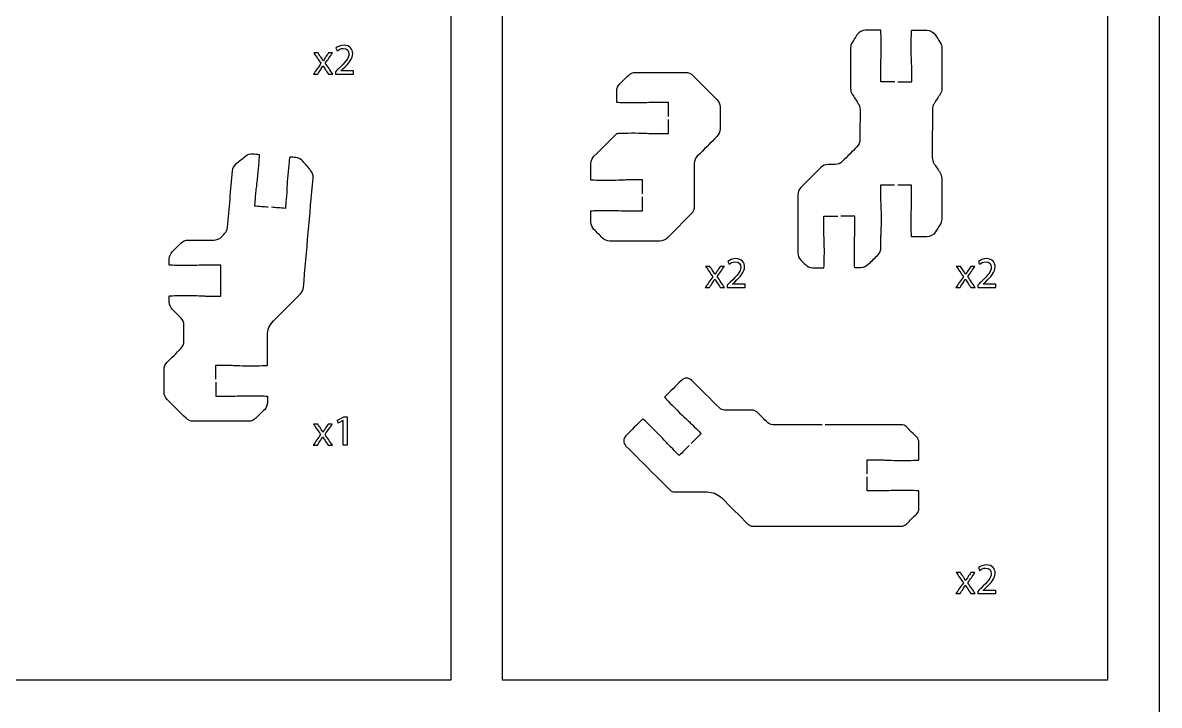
# Model space of a CAD drawing. Extents: x 0 to 430, y 150 to 450.
# Drawn here: x 319.9 to 430, y 338.4 to 404.5 of the extents above; entities that cross this region are included whole.
import ezdxf

# ---------------------------------------------------------------- set-up
doc = ezdxf.new("R2010")
doc.units = 0
doc.header["$MEASUREMENT"] = 0
doc.layers.add('DEFAULT', color=18, linetype='CONTINUOUS')

msp = doc.modelspace()

# ---------------------------------------------------------------- linework, layer by layer
at = {"layer": 'DEFAULT', "color": 116}
for points in [[(430, 150), (0, 150), (0, 450), (430, 450)], [(361.4, 340.79), (180.24, 340.79), (180.24, 445), (361.4, 445)], [(425, 340.79), (366.4, 340.79), (366.4, 445), (425, 445)]]:
    msp.add_lwpolyline(points, close=True, dxfattribs=at)
at = {"layer": 'DEFAULT', "color": 18}
msp.add_lwpolyline([(350.99, 365.94), (350.98, 365.94), (350.5, 365.68), (350.43, 365.96), (351.03, 366.29), (351.35, 366.29), (351.35, 363.54), (350.99, 363.54)], close=True, dxfattribs=at)
at = {"layer": 'DEFAULT', "color": 1}
for points, knots in [([(404.38, 398.74), (403.93, 398.74), (403.48, 398.74), (403.03, 398.74), (403.03, 399.24), (403.03, 399.74), (403.03, 400.24), (403.03, 400.45), (403.08, 401.02), (403.08, 401.99), (403.08, 402.96), (403.05, 403.74), (403.03, 403.74), (402.54, 403.74), (402.05, 403.74), (401.57, 403.74), (401.23, 403.74), (400.92, 403.57), (400.73, 403.29), (400.58, 403.05), (400.42, 402.81), (400.27, 402.57), (400.16, 402.41), (400.11, 402.22), (400.11, 402.03), (400.11, 400.72), (400.11, 399.4), (400.11, 398.09), (400.11, 397.9), (400.16, 397.71), (400.27, 397.55), (400.47, 397.24), (400.67, 396.94), (400.86, 396.63), (400.97, 396.47), (401.03, 396.28), (401.03, 396.09), (401.02, 395.11), (401.02, 394.13), (401.02, 393.15), (401.02, 392.89), (400.92, 392.63), (400.73, 392.45), (400.26, 391.98), (399.79, 391.5), (399.31, 391.03), (399.13, 390.85), (398.87, 390.74), (398.61, 390.74), (398.38, 390.74), (398.16, 390.74), (397.94, 390.74), (397.67, 390.74), (397.42, 390.63), (397.23, 390.45), (396.59, 389.8), (395.94, 389.16), (395.3, 388.51), (395.11, 388.33), (395, 388.07), (395, 387.81), (395, 385.93), (395, 384.05), (395, 382.17), (395, 381.91), (395.11, 381.65), (395.3, 381.47), (395.44, 381.32), (395.58, 381.18), (395.73, 381.04), (395.91, 380.85), (396.17, 380.74), (396.43, 380.74), (396.8, 380.74), (397.16, 380.74), (397.52, 380.74), (397.55, 380.74), (397.57, 381.53), (397.57, 382.49), (397.57, 383.46), (397.52, 384.03), (397.52, 384.24), (397.52, 384.74), (397.52, 385.24), (397.52, 385.74), (397.97, 385.74), (398.42, 385.74), (398.87, 385.74)], [0, 0, 0, 0, 3.83, 3.83, 3.83, 8.08, 8.08, 8.08, 9.08, 9.08, 9.08, 10.08, 10.08, 10.08, 14.21, 14.21, 14.21, 15.21, 15.21, 15.21, 17.612166, 17.612166, 17.612166, 18.612166, 18.612166, 18.612166, 29.772166, 29.772166, 29.772166, 30.772166, 30.772166, 30.772166, 33.867711, 33.867711, 33.867711, 34.867711, 34.867711, 34.867711, 43.177717, 43.177717, 43.177717, 44.177717, 44.177717, 44.177717, 49.848713, 49.848713, 49.848713, 50.848713, 50.848713, 50.848713, 52.758713, 52.758713, 52.758713, 53.758713, 53.758713, 53.758713, 61.508604, 61.508604, 61.508604, 62.508604, 62.508604, 62.508604, 78.488604, 78.488604, 78.488604, 79.488604, 79.488604, 79.488604, 81.213944, 81.213944, 81.213944, 82.213944, 82.213944, 82.213944, 85.303944, 85.303944, 85.303944, 86.303944, 86.303944, 86.303944, 87.303944, 87.303944, 87.303944, 91.553944, 91.553944, 91.553944, 95.383944, 95.383944, 95.383944, 95.383944]), ([(404.68, 398.74), (405.13, 398.74), (405.58, 398.74), (406.03, 398.74), (406.03, 399.24), (406.03, 399.74), (406.03, 400.24), (406.03, 400.45), (405.98, 401.02), (405.98, 401.99), (405.98, 402.96), (406, 403.74), (406.03, 403.74), (406.51, 403.74), (407, 403.74), (407.49, 403.74), (407.82, 403.74), (408.14, 403.57), (408.32, 403.28), (408.48, 403.05), (408.63, 402.81), (408.78, 402.57), (408.89, 402.41), (408.94, 402.22), (408.94, 402.03), (408.94, 400.72), (408.94, 399.4), (408.94, 398.09), (408.94, 397.9), (408.89, 397.71), (408.78, 397.55), (408.58, 397.24), (408.39, 396.94), (408.19, 396.63), (408.08, 396.47), (408.03, 396.28), (408.03, 396.09), (408.03, 394.52), (408.02, 392.96), (408.02, 391.4), (408.02, 391.2), (408.08, 391.02), (408.18, 390.85), (408.38, 390.54), (408.58, 390.24), (408.78, 389.93), (408.88, 389.77), (408.94, 389.58), (408.94, 389.39), (408.94, 388.08), (408.94, 386.76), (408.94, 385.45), (408.94, 385.26), (408.88, 385.07), (408.78, 384.91), (408.62, 384.67), (408.47, 384.43), (408.32, 384.2), (408.13, 383.91), (407.82, 383.74), (407.48, 383.74), (406.99, 383.74), (406.51, 383.74), (406.02, 383.74), (405.99, 383.74), (405.98, 384.52), (405.98, 385.49), (405.98, 386.46), (406.02, 387.03), (406.02, 387.24), (406.02, 387.74), (406.02, 388.24), (406.02, 388.74), (405.57, 388.74), (405.12, 388.74), (404.67, 388.74)], [0, 0, 0, 0, 3.83, 3.83, 3.83, 8.08, 8.08, 8.08, 9.08, 9.08, 9.08, 10.08, 10.08, 10.08, 14.21, 14.21, 14.21, 15.21, 15.21, 15.21, 17.603763, 17.603763, 17.603763, 18.603763, 18.603763, 18.603763, 29.763763, 29.763763, 29.763763, 30.763763, 30.763763, 30.763763, 33.873136, 33.873136, 33.873136, 34.873136, 34.873136, 34.873136, 48.173151, 48.173151, 48.173151, 49.173151, 49.173151, 49.173151, 52.268696, 52.268696, 52.268696, 53.268696, 53.268696, 53.268696, 64.428696, 64.428696, 64.428696, 65.428696, 65.428696, 65.428696, 67.830862, 67.830862, 67.830862, 68.830862, 68.830862, 68.830862, 72.950862, 72.950862, 72.950862, 73.950862, 73.950862, 73.950862, 74.950862, 74.950862, 74.950862, 79.200862, 79.200862, 79.200862, 83.030862, 83.030862, 83.030862, 83.030862]), ([(382.47, 395.39), (382.47, 395.84), (382.47, 396.29), (382.47, 396.75), (381.97, 396.75), (381.47, 396.75), (380.97, 396.75), (380.76, 396.75), (380.19, 396.7), (379.22, 396.7), (378.25, 396.7), (377.47, 396.72), (377.47, 396.75), (377.47, 397.11), (377.47, 397.47), (377.47, 397.83), (377.47, 398.1), (377.57, 398.35), (377.76, 398.54), (378.04, 398.82), (378.31, 399.09), (378.59, 399.37), (378.78, 399.56), (379.04, 399.66), (379.3, 399.66), (380.91, 399.66), (382.52, 399.66), (384.14, 399.66), (384.4, 399.66), (384.66, 399.56), (384.84, 399.37), (385.62, 398.59), (386.4, 397.82), (387.17, 397.04), (387.36, 396.85), (387.47, 396.59), (387.47, 396.33), (387.47, 395.6), (387.47, 394.88), (387.47, 394.16), (387.47, 393.89), (387.36, 393.64), (387.17, 393.45), (386.54, 392.81), (385.9, 392.17), (385.26, 391.53), (385.08, 391.34), (384.97, 391.09), (384.97, 390.83), (384.97, 389.44), (384.97, 388.05), (384.97, 386.66), (384.97, 386.39), (384.86, 386.14), (384.68, 385.95), (383.9, 385.17), (383.12, 384.39), (382.34, 383.61), (382.16, 383.43), (381.9, 383.32), (381.64, 383.32), (380.03, 383.32), (378.41, 383.32), (376.8, 383.32), (376.54, 383.32), (376.28, 383.43), (376.09, 383.61), (375.82, 383.89), (375.54, 384.17), (375.26, 384.44), (375.08, 384.63), (374.97, 384.88), (374.97, 385.15), (374.97, 385.51), (374.97, 385.88), (374.97, 386.24), (374.97, 386.27), (375.75, 386.29), (376.72, 386.29), (377.69, 386.29), (378.26, 386.24), (378.47, 386.24), (378.97, 386.24), (379.47, 386.24), (379.97, 386.24), (379.97, 386.69), (379.97, 387.14), (379.97, 387.59)], [0, 0, 0, 0, 3.84, 3.84, 3.84, 8.09, 8.09, 8.09, 9.09, 9.09, 9.09, 10.09, 10.09, 10.09, 13.17, 13.17, 13.17, 14.17, 14.17, 14.17, 17.493402, 17.493402, 17.493402, 18.493402, 18.493402, 18.493402, 32.203402, 32.203402, 32.203402, 33.203402, 33.203402, 33.203402, 42.551354, 42.551354, 42.551354, 43.551354, 43.551354, 43.551354, 49.711354, 49.711354, 49.711354, 50.711354, 50.711354, 50.711354, 58.383465, 58.383465, 58.383465, 59.383465, 59.383465, 59.383465, 71.203465, 71.203465, 71.203465, 72.203465, 72.203465, 72.203465, 81.558491, 81.558491, 81.558491, 82.558491, 82.558491, 82.558491, 96.268491, 96.268491, 96.268491, 97.268491, 97.268491, 97.268491, 100.591893, 100.591893, 100.591893, 101.591893, 101.591893, 101.591893, 104.681893, 104.681893, 104.681893, 105.681893, 105.681893, 105.681893, 106.681893, 106.681893, 106.681893, 110.931893, 110.931893, 110.931893, 114.751893, 114.751893, 114.751893, 114.751893]), ([(379.97, 387.89), (379.97, 388.34), (379.97, 388.79), (379.97, 389.24), (379.47, 389.24), (378.97, 389.24), (378.47, 389.24), (378.26, 389.24), (377.69, 389.19), (376.72, 389.19), (375.75, 389.19), (374.97, 389.21), (374.97, 389.24), (374.97, 389.77), (374.97, 390.3), (374.97, 390.83), (374.97, 391.09), (375.08, 391.35), (375.26, 391.53), (376, 392.27), (376.74, 393.01), (377.47, 393.74), (377.54, 393.77), (378.3, 393.79), (379.22, 393.79), (380.19, 393.79), (380.76, 393.74), (380.97, 393.74), (381.47, 393.74), (381.97, 393.74), (382.47, 393.74), (382.47, 394.19), (382.47, 394.64), (382.47, 395.09)], [0, 0, 0, 0, 3.84, 3.84, 3.84, 8.09, 8.09, 8.09, 9.09, 9.09, 9.09, 10.09, 10.09, 10.09, 14.58, 14.58, 14.58, 15.58, 15.58, 15.58, 24.432977, 24.432977, 24.432977, 25.432977, 25.432977, 25.432977, 26.432977, 26.432977, 26.432977, 30.682977, 30.682977, 30.682977, 34.502977, 34.502977, 34.502977, 34.502977]), ([(338.64, 369.64), (338.64, 369.19), (338.64, 368.74), (338.64, 368.29), (339.14, 368.29), (339.64, 368.29), (340.14, 368.29), (340.35, 368.29), (340.93, 368.34), (341.89, 368.34), (342.86, 368.34), (343.64, 368.31), (343.64, 368.29), (343.64, 368.09), (343.64, 367.9), (343.64, 367.7), (343.64, 367.44), (343.54, 367.19), (343.35, 366.99), (343.07, 366.72), (342.8, 366.44), (342.52, 366.17), (342.33, 365.98), (342.08, 365.87), (341.81, 365.87), (340.03, 365.87), (338.25, 365.87), (336.47, 365.87), (336.2, 365.87), (335.95, 365.98), (335.76, 366.17), (335.15, 366.78), (334.54, 367.39), (333.94, 367.99), (333.75, 368.18), (333.64, 368.44), (333.64, 368.7), (333.64, 369.43), (333.64, 370.15), (333.64, 370.88), (333.64, 371.14), (333.75, 371.39), (333.94, 371.58), (334.38, 372.02), (334.82, 372.47), (335.26, 372.91), (335.45, 373.1), (335.56, 373.35), (335.56, 373.62), (335.56, 374.14), (335.56, 374.66), (335.56, 375.18), (335.56, 375.44), (335.45, 375.69), (335.26, 375.88), (334.99, 376.16), (334.71, 376.43), (334.43, 376.71), (334.25, 376.9), (334.14, 377.15), (334.14, 377.42), (334.14, 377.61), (334.14, 377.81), (334.14, 378), (334.14, 378.03), (334.92, 378.05), (335.89, 378.05), (336.86, 378.05), (337.43, 378), (337.64, 378), (338.14, 378), (338.64, 378), (339.14, 378), (339.14, 379), (339.14, 380), (339.14, 381), (338.64, 381), (338.14, 381), (337.64, 381), (337.43, 381), (336.86, 380.95), (335.89, 380.95), (334.92, 380.95), (334.14, 380.98), (334.14, 381), (334.14, 381.2), (334.14, 381.39), (334.14, 381.59), (334.14, 381.85), (334.25, 382.11), (334.43, 382.29), (334.71, 382.57), (334.99, 382.85), (335.26, 383.12), (335.45, 383.31), (335.7, 383.42), (335.97, 383.42), (336.8, 383.42), (337.63, 383.42), (338.46, 383.42), (338.73, 383.42), (338.99, 383.52), (339.17, 383.71), (339.28, 383.82), (339.39, 383.93), (339.5, 384.04), (339.66, 384.2), (339.76, 384.42), (339.78, 384.66), (339.94, 386.47), (340.1, 388.29), (340.26, 390.11), (340.28, 390.38), (340.41, 390.62), (340.61, 390.79), (340.91, 391.05), (341.21, 391.3), (341.51, 391.55), (341.72, 391.72), (341.98, 391.8), (342.24, 391.78), (342.44, 391.76), (342.63, 391.74), (342.83, 391.72), (342.86, 391.72), (342.81, 390.94), (342.72, 389.98), (342.64, 389.02), (342.54, 388.45), (342.52, 388.24), (342.45, 387.37), (342.39, 386.74), (342.39, 386.74), (342.84, 386.7), (343.29, 386.67), (343.73, 386.63)], [0, 0, 0, 0, 3.84, 3.84, 3.84, 8.09, 8.09, 8.09, 9.09, 9.09, 9.09, 10.09, 10.09, 10.09, 11.74, 11.74, 11.74, 12.74, 12.74, 12.74, 16.063402, 16.063402, 16.063402, 17.063402, 17.063402, 17.063402, 32.213402, 32.213402, 32.213402, 33.213402, 33.213402, 33.213402, 40.524886, 40.524886, 40.524886, 41.524886, 41.524886, 41.524886, 47.684886, 47.684886, 47.684886, 48.684886, 48.684886, 48.684886, 54.002329, 54.002329, 54.002329, 55.002329, 55.002329, 55.002329, 59.422329, 59.422329, 59.422329, 60.422329, 60.422329, 60.422329, 63.745731, 63.745731, 63.745731, 64.745731, 64.745731, 64.745731, 66.395731, 66.395731, 66.395731, 67.395731, 67.395731, 67.395731, 68.395731, 68.395731, 68.395731, 72.645731, 72.645731, 72.645731, 81.155731, 81.155731, 81.155731, 85.405731, 85.405731, 85.405731, 86.405731, 86.405731, 86.405731, 87.405731, 87.405731, 87.405731, 89.065731, 89.065731, 89.065731, 90.065731, 90.065731, 90.065731, 93.389133, 93.389133, 93.389133, 94.389133, 94.389133, 94.389133, 101.449133, 101.449133, 101.449133, 102.449133, 102.449133, 102.449133, 103.750209, 103.750209, 103.750209, 104.750209, 104.750209, 104.750209, 120.279874, 120.279874, 120.279874, 121.279874, 121.279874, 121.279874, 124.608853, 124.608853, 124.608853, 125.608853, 125.608853, 125.608853, 127.265657, 127.265657, 127.265657, 128.265657, 128.265657, 128.265657, 129.265657, 129.265657, 129.265657, 130.265657, 130.265657, 130.265657, 134.089922, 134.089922, 134.089922, 134.089922]), ([(338.64, 369.94), (338.64, 370.39), (338.64, 370.84), (338.64, 371.29), (339.14, 371.29), (339.64, 371.29), (340.14, 371.29), (340.35, 371.29), (340.93, 371.24), (341.89, 371.24), (342.86, 371.24), (343.64, 371.26), (343.64, 371.29), (343.64, 372.25), (343.64, 373.21), (343.64, 374.18), (343.64, 374.71), (343.85, 375.21), (344.23, 375.59), (345.1, 376.46), (345.97, 377.33), (346.84, 378.21), (347.01, 378.38), (347.11, 378.59), (347.13, 378.83), (347.44, 382.36), (347.75, 385.9), (348.06, 389.43), (348.08, 389.7), (348, 389.96), (347.83, 390.16), (347.58, 390.46), (347.33, 390.76), (347.07, 391.06), (346.9, 391.26), (346.66, 391.39), (346.4, 391.41), (346.21, 391.43), (346.01, 391.45), (345.81, 391.46), (345.79, 391.46), (345.7, 390.68), (345.61, 389.72), (345.53, 388.76), (345.53, 388.19), (345.51, 387.98), (345.43, 387.11), (345.38, 386.48), (345.38, 386.48), (344.93, 386.52), (344.48, 386.56), (344.03, 386.6)], [0, 0, 0, 0, 3.82, 3.82, 3.82, 8.07, 8.07, 8.07, 9.07, 9.07, 9.07, 10.07, 10.07, 10.07, 18.26, 18.26, 18.26, 19.26, 19.26, 19.26, 29.753465, 29.753465, 29.753465, 30.753465, 30.753465, 30.753465, 60.928297, 60.928297, 60.928297, 61.928297, 61.928297, 61.928297, 65.257276, 65.257276, 65.257276, 66.257276, 66.257276, 66.257276, 67.923169, 67.923169, 67.923169, 68.923169, 68.923169, 68.923169, 69.923169, 69.923169, 69.923169, 70.923169, 70.923169, 70.923169, 74.757396, 74.757396, 74.757396, 74.757396]), ([(404.37, 388.74), (403.92, 388.74), (403.47, 388.74), (403.02, 388.74), (403.02, 388.24), (403.02, 387.74), (403.02, 387.24), (403.02, 387.03), (403.07, 386.46), (403.07, 385.49), (403.07, 384.52), (403.02, 383.89), (403.02, 383.74), (403.02, 383.38), (403.02, 383.02), (403.02, 382.65), (403.02, 382.39), (402.92, 382.14), (402.73, 381.95), (402.43, 381.64), (402.12, 381.34), (401.82, 381.04), (401.63, 380.85), (401.37, 380.74), (401.11, 380.74), (400.92, 380.74), (400.72, 380.74), (400.52, 380.74), (400.5, 380.74), (400.48, 381.53), (400.48, 382.49), (400.48, 383.46), (400.52, 384.03), (400.52, 384.24), (400.52, 384.74), (400.52, 385.24), (400.52, 385.74), (400.07, 385.74), (399.62, 385.74), (399.17, 385.74)], [0, 0, 0, 0, 3.83, 3.83, 3.83, 8.08, 8.08, 8.08, 9.08, 9.08, 9.08, 10.08, 10.08, 10.08, 13.16, 13.16, 13.16, 14.16, 14.16, 14.16, 17.822813, 17.822813, 17.822813, 18.822813, 18.822813, 18.822813, 20.482813, 20.482813, 20.482813, 21.482813, 21.482813, 21.482813, 22.482813, 22.482813, 22.482813, 26.732813, 26.732813, 26.732813, 30.562813, 30.562813, 30.562813, 30.562813]), ([(397.35, 365.53), (395.76, 365.53), (394.17, 365.53), (392.57, 365.53), (392.39, 365.53), (392.21, 365.61), (392.07, 365.74), (391.74, 366.07), (391.41, 366.41), (391.08, 366.74), (390.94, 366.87), (390.76, 366.95), (390.57, 366.95), (389.68, 366.95), (388.8, 366.95), (387.91, 366.95), (387.72, 366.95), (387.54, 367.02), (387.41, 367.16), (386.51, 368.05), (385.62, 368.94), (384.73, 369.83), (384.45, 370.11), (384, 370.11), (383.73, 369.83), (383.19, 369.29), (382.65, 368.75), (382.1, 368.21), (382.08, 368.19), (382.62, 367.62), (383.31, 366.94), (383.99, 366.26), (384.43, 365.89), (384.58, 365.73), (385.2, 365.12), (385.64, 364.68), (385.64, 364.68), (385.32, 364.36), (385, 364.04), (384.68, 363.72)], [0, 0, 0, 0, 13.54, 13.54, 13.54, 14.54, 14.54, 14.54, 18.542224, 18.542224, 18.542224, 19.542224, 19.542224, 19.542224, 27.092224, 27.092224, 27.092224, 28.092224, 28.092224, 28.092224, 38.826105, 38.826105, 38.826105, 39.826105, 39.826105, 39.826105, 46.331488, 46.331488, 46.331488, 47.331488, 47.331488, 47.331488, 48.331488, 48.331488, 48.331488, 49.331488, 49.331488, 49.331488, 53.164006, 53.164006, 53.164006, 53.164006]), ([(384.47, 363.51), (384.15, 363.19), (383.83, 362.87), (383.52, 362.55), (383.52, 362.55), (383.07, 362.99), (382.46, 363.61), (382.31, 363.76), (381.93, 364.2), (381.25, 364.88), (380.57, 365.57), (380, 366.11), (379.98, 366.09), (379.44, 365.55), (378.9, 365.01), (378.36, 364.47), (378.08, 364.19), (378.08, 363.74), (378.36, 363.47), (379.77, 362.05), (381.19, 360.64), (382.6, 359.23), (382.73, 359.1), (382.91, 359.02), (383.1, 359.02), (384.14, 359.02), (385.18, 359.02), (386.22, 359.02), (386.75, 359.02), (387.26, 358.81), (387.64, 358.44), (388.48, 357.59), (389.32, 356.75), (390.17, 355.91), (390.3, 355.78), (390.48, 355.7), (390.67, 355.7), (395.45, 355.7), (400.23, 355.7), (405.02, 355.7), (405.21, 355.7), (405.39, 355.78), (405.52, 355.91), (405.85, 356.24), (406.18, 356.58), (406.52, 356.91), (406.65, 357.04), (406.72, 357.22), (406.72, 357.41), (406.72, 357.98), (406.72, 358.55), (406.72, 359.12), (406.72, 359.14), (405.94, 359.17), (404.97, 359.17), (404.01, 359.17), (403.44, 359.12), (403.22, 359.12), (402.73, 359.12), (402.23, 359.12), (401.73, 359.12), (401.73, 359.57), (401.73, 360.02), (401.73, 360.47)], [0, 0, 0, 0, 3.818377, 3.818377, 3.818377, 4.818377, 4.818377, 4.818377, 5.818377, 5.818377, 5.818377, 6.818377, 6.818377, 6.818377, 13.309617, 13.309617, 13.309617, 14.309617, 14.309617, 14.309617, 31.294322, 31.294322, 31.294322, 32.294322, 32.294322, 32.294322, 41.154322, 41.154322, 41.154322, 42.154322, 42.154322, 42.154322, 52.280091, 52.280091, 52.280091, 53.280091, 53.280091, 53.280091, 93.960091, 93.960091, 93.960091, 94.960091, 94.960091, 94.960091, 98.95525, 98.95525, 98.95525, 99.95525, 99.95525, 99.95525, 104.79525, 104.79525, 104.79525, 105.79525, 105.79525, 105.79525, 106.79525, 106.79525, 106.79525, 111.04525, 111.04525, 111.04525, 114.87525, 114.87525, 114.87525, 114.87525]), ([(401.73, 360.77), (401.73, 361.22), (401.73, 361.67), (401.73, 362.12), (402.23, 362.12), (402.73, 362.12), (403.22, 362.12), (403.44, 362.12), (404.01, 362.07), (404.97, 362.07), (405.94, 362.07), (406.72, 362.09), (406.72, 362.12), (406.72, 362.69), (406.72, 363.26), (406.72, 363.83), (406.72, 364.01), (406.65, 364.19), (406.52, 364.33), (406.18, 364.66), (405.85, 364.99), (405.52, 365.33), (405.38, 365.46), (405.2, 365.53), (405.01, 365.53), (402.56, 365.53), (400.11, 365.53), (397.65, 365.53)], [0, 0, 0, 0, 3.83, 3.83, 3.83, 8.08, 8.08, 8.08, 9.08, 9.08, 9.08, 10.08, 10.08, 10.08, 14.92, 14.92, 14.92, 15.92, 15.92, 15.92, 19.922224, 19.922224, 19.922224, 20.922224, 20.922224, 20.922224, 41.792224, 41.792224, 41.792224, 41.792224])]:
    msp.add_open_spline(points, degree=3, knots=knots, dxfattribs=at)
at = {"layer": 'DEFAULT', "color": 18}
for points, knots in [([(350.22, 399.49), (350.22, 399.57), (350.22, 399.65), (350.22, 399.72), (350.31, 399.82), (350.41, 399.91), (350.51, 400), (351.21, 400.67), (351.53, 401.03), (351.53, 401.44), (351.53, 401.72), (351.4, 401.98), (350.99, 401.98), (350.74, 401.98), (350.53, 401.85), (350.4, 401.75), (350.36, 401.84), (350.32, 401.92), (350.28, 402.01), (350.47, 402.17), (350.74, 402.29), (351.06, 402.29), (351.65, 402.29), (351.9, 401.88), (351.9, 401.49), (351.9, 400.98), (351.54, 400.57), (350.96, 400.01), (350.88, 399.95), (350.81, 399.88), (350.74, 399.8), (351.15, 399.8), (351.56, 399.8), (351.97, 399.8), (351.97, 399.7), (351.97, 399.6), (351.97, 399.49), (351.39, 399.49), (350.8, 399.49), (350.22, 399.49)], [4.977, 4.977, 4.977, 4.977, 5.624, 5.624, 5.624, 6.777406, 6.777406, 6.777406, 7.777406, 7.777406, 7.777406, 8.777406, 8.777406, 8.777406, 9.777406, 9.777406, 9.777406, 10.592847, 10.592847, 10.592847, 11.592847, 11.592847, 11.592847, 12.592847, 12.592847, 12.592847, 13.592847, 13.592847, 13.592847, 14.465054, 14.465054, 14.465054, 17.967054, 17.967054, 17.967054, 18.843054, 18.843054, 18.843054, 23.820054, 23.820054, 23.820054, 23.820054]), ([(348.55, 401.54), (348.64, 401.39), (348.74, 401.25), (348.84, 401.1), (348.92, 400.99), (348.98, 400.88), (349.05, 400.77), (349.05, 400.77), (349.05, 400.77), (349.06, 400.77), (349.13, 400.89), (349.19, 401), (349.26, 401.11), (349.36, 401.25), (349.45, 401.4), (349.55, 401.54), (349.68, 401.54), (349.82, 401.54), (349.95, 401.54), (349.72, 401.21), (349.49, 400.88), (349.25, 400.55), (349.49, 400.2), (349.73, 399.85), (349.97, 399.49), (349.83, 399.49), (349.69, 399.49), (349.55, 399.49), (349.45, 399.65), (349.35, 399.8), (349.25, 399.95), (349.17, 400.07), (349.1, 400.19), (349.02, 400.31), (348.95, 400.19), (348.88, 400.08), (348.81, 399.95), (348.71, 399.8), (348.61, 399.65), (348.51, 399.49), (348.37, 399.49), (348.24, 399.49), (348.1, 399.49), (348.34, 399.84), (348.58, 400.19), (348.83, 400.54), (348.6, 400.87), (348.36, 401.21), (348.13, 401.54), (348.27, 401.54), (348.41, 401.54), (348.55, 401.54)], [0, 0, 0, 0, 1.496308, 1.496308, 1.496308, 2.496308, 2.496308, 2.496308, 2.532308, 2.532308, 2.532308, 3.532308, 3.532308, 3.532308, 5.012538, 5.012538, 5.012538, 6.151538, 6.151538, 6.151538, 9.585206, 9.585206, 9.585206, 13.211709, 13.211709, 13.211709, 14.410709, 14.410709, 14.410709, 15.970886, 15.970886, 15.970886, 16.993886, 16.993886, 16.993886, 17.993886, 17.993886, 17.993886, 19.547003, 19.547003, 19.547003, 20.711003, 20.711003, 20.711003, 24.321451, 24.321451, 24.321451, 27.777757, 27.777757, 27.777757, 28.952757, 28.952757, 28.952757, 28.952757]), ([(386.49, 380.87), (386.58, 380.73), (386.68, 380.58), (386.78, 380.43), (386.85, 380.32), (386.92, 380.21), (386.98, 380.1), (386.99, 380.1), (386.99, 380.1), (387, 380.1), (387.07, 380.22), (387.13, 380.33), (387.2, 380.44), (387.3, 380.58), (387.39, 380.73), (387.49, 380.87), (387.62, 380.87), (387.76, 380.87), (387.89, 380.87), (387.66, 380.54), (387.42, 380.21), (387.19, 379.88), (387.43, 379.53), (387.67, 379.18), (387.91, 378.83), (387.77, 378.83), (387.63, 378.83), (387.49, 378.83), (387.39, 378.98), (387.29, 379.13), (387.19, 379.29), (387.11, 379.41), (387.04, 379.52), (386.96, 379.64), (386.89, 379.52), (386.82, 379.41), (386.74, 379.29), (386.64, 379.13), (386.55, 378.98), (386.45, 378.83), (386.31, 378.83), (386.17, 378.83), (386.04, 378.83), (386.28, 379.17), (386.52, 379.52), (386.76, 379.87), (386.53, 380.21), (386.3, 380.54), (386.07, 380.87), (386.21, 380.87), (386.35, 380.87), (386.49, 380.87)], [0, 0, 0, 0, 1.496308, 1.496308, 1.496308, 2.496308, 2.496308, 2.496308, 2.532308, 2.532308, 2.532308, 3.532308, 3.532308, 3.532308, 5.012538, 5.012538, 5.012538, 6.150538, 6.150538, 6.150538, 9.58363, 9.58363, 9.58363, 13.210133, 13.210133, 13.210133, 14.409133, 14.409133, 14.409133, 15.96931, 15.96931, 15.96931, 16.99231, 16.99231, 16.99231, 17.99231, 17.99231, 17.99231, 19.544886, 19.544886, 19.544886, 20.708886, 20.708886, 20.708886, 24.319335, 24.319335, 24.319335, 27.775641, 27.775641, 27.775641, 28.950641, 28.950641, 28.950641, 28.950641]), ([(388.15, 378.83), (388.15, 378.9), (388.15, 378.98), (388.15, 379.05), (388.25, 379.15), (388.35, 379.24), (388.45, 379.34), (389.15, 380.01), (389.47, 380.36), (389.47, 380.78), (389.47, 381.06), (389.33, 381.31), (388.92, 381.31), (388.67, 381.31), (388.47, 381.19), (388.34, 381.08), (388.3, 381.17), (388.26, 381.26), (388.22, 381.34), (388.41, 381.5), (388.68, 381.62), (389, 381.62), (389.59, 381.62), (389.84, 381.22), (389.84, 380.82), (389.84, 380.32), (389.47, 379.91), (388.89, 379.35), (388.82, 379.28), (388.75, 379.21), (388.67, 379.14), (389.09, 379.14), (389.5, 379.14), (389.91, 379.14), (389.91, 379.03), (389.91, 378.93), (389.91, 378.83), (389.32, 378.83), (388.74, 378.83), (388.15, 378.83)], [4.977, 4.977, 4.977, 4.977, 5.624, 5.624, 5.624, 6.777406, 6.777406, 6.777406, 7.777406, 7.777406, 7.777406, 8.777406, 8.777406, 8.777406, 9.777406, 9.777406, 9.777406, 10.592847, 10.592847, 10.592847, 11.592847, 11.592847, 11.592847, 12.592847, 12.592847, 12.592847, 13.592847, 13.592847, 13.592847, 14.466054, 14.466054, 14.466054, 17.968054, 17.968054, 17.968054, 18.843054, 18.843054, 18.843054, 23.820054, 23.820054, 23.820054, 23.820054]), ([(410.75, 380.87), (410.85, 380.73), (410.94, 380.58), (411.04, 380.43), (411.12, 380.32), (411.18, 380.21), (411.25, 380.1), (411.25, 380.1), (411.26, 380.1), (411.26, 380.1), (411.33, 380.22), (411.4, 380.33), (411.46, 380.44), (411.56, 380.58), (411.66, 380.73), (411.75, 380.87), (411.89, 380.87), (412.02, 380.87), (412.15, 380.87), (411.92, 380.54), (411.69, 380.21), (411.46, 379.88), (411.7, 379.53), (411.94, 379.18), (412.18, 378.83), (412.03, 378.83), (411.89, 378.83), (411.75, 378.83), (411.65, 378.98), (411.55, 379.13), (411.45, 379.29), (411.37, 379.41), (411.3, 379.52), (411.22, 379.64), (411.16, 379.52), (411.08, 379.41), (411.01, 379.29), (410.91, 379.13), (410.81, 378.98), (410.71, 378.83), (410.58, 378.83), (410.44, 378.83), (410.3, 378.83), (410.54, 379.17), (410.79, 379.52), (411.03, 379.87), (410.8, 380.21), (410.57, 380.54), (410.34, 380.87), (410.47, 380.87), (410.61, 380.87), (410.75, 380.87)], [1.175, 1.175, 1.175, 1.175, 2.671308, 2.671308, 2.671308, 3.671308, 3.671308, 3.671308, 3.707308, 3.707308, 3.707308, 4.707308, 4.707308, 4.707308, 6.187538, 6.187538, 6.187538, 7.325538, 7.325538, 7.325538, 10.75863, 10.75863, 10.75863, 14.385133, 14.385133, 14.385133, 15.584133, 15.584133, 15.584133, 17.14431, 17.14431, 17.14431, 18.16731, 18.16731, 18.16731, 19.16731, 19.16731, 19.16731, 20.719886, 20.719886, 20.719886, 21.883886, 21.883886, 21.883886, 25.494335, 25.494335, 25.494335, 28.950641, 28.950641, 28.950641, 30.125641, 30.125641, 30.125641, 30.125641]), ([(412.42, 378.83), (412.42, 378.9), (412.42, 378.98), (412.42, 379.05), (412.52, 379.15), (412.61, 379.24), (412.71, 379.34), (413.41, 380.01), (413.73, 380.36), (413.73, 380.78), (413.73, 381.06), (413.6, 381.31), (413.19, 381.31), (412.94, 381.31), (412.73, 381.19), (412.6, 381.08), (412.56, 381.17), (412.52, 381.26), (412.49, 381.34), (412.68, 381.5), (412.95, 381.62), (413.26, 381.62), (413.86, 381.62), (414.11, 381.22), (414.11, 380.82), (414.11, 380.32), (413.74, 379.91), (413.16, 379.35), (413.08, 379.28), (413.01, 379.21), (412.94, 379.14), (413.35, 379.14), (413.76, 379.14), (414.17, 379.14), (414.17, 379.03), (414.17, 378.93), (414.17, 378.83), (413.59, 378.83), (413, 378.83), (412.42, 378.83)], [4.977, 4.977, 4.977, 4.977, 5.624, 5.624, 5.624, 6.777406, 6.777406, 6.777406, 7.777406, 7.777406, 7.777406, 8.777406, 8.777406, 8.777406, 9.777406, 9.777406, 9.777406, 10.592847, 10.592847, 10.592847, 11.592847, 11.592847, 11.592847, 12.592847, 12.592847, 12.592847, 13.592847, 13.592847, 13.592847, 14.466054, 14.466054, 14.466054, 17.968054, 17.968054, 17.968054, 18.843054, 18.843054, 18.843054, 23.820054, 23.820054, 23.820054, 23.820054]), ([(348.51, 365.58), (348.61, 365.44), (348.71, 365.29), (348.81, 365.14), (348.88, 365.03), (348.95, 364.92), (349.01, 364.81), (349.02, 364.81), (349.02, 364.81), (349.03, 364.81), (349.09, 364.93), (349.16, 365.04), (349.23, 365.15), (349.32, 365.29), (349.42, 365.44), (349.52, 365.58), (349.65, 365.58), (349.78, 365.58), (349.92, 365.58), (349.69, 365.25), (349.45, 364.92), (349.22, 364.59), (349.46, 364.24), (349.7, 363.89), (349.94, 363.54), (349.8, 363.54), (349.66, 363.54), (349.52, 363.54), (349.42, 363.69), (349.32, 363.84), (349.22, 364), (349.14, 364.12), (349.07, 364.23), (348.99, 364.35), (348.92, 364.23), (348.85, 364.12), (348.77, 364), (348.67, 363.84), (348.57, 363.69), (348.48, 363.54), (348.34, 363.54), (348.2, 363.54), (348.07, 363.54), (348.31, 363.88), (348.55, 364.23), (348.79, 364.58), (348.56, 364.92), (348.33, 365.25), (348.1, 365.58), (348.24, 365.58), (348.38, 365.58), (348.51, 365.58)], [1.175, 1.175, 1.175, 1.175, 2.671308, 2.671308, 2.671308, 3.671308, 3.671308, 3.671308, 3.707308, 3.707308, 3.707308, 4.707308, 4.707308, 4.707308, 6.187538, 6.187538, 6.187538, 7.325538, 7.325538, 7.325538, 10.75863, 10.75863, 10.75863, 14.385133, 14.385133, 14.385133, 15.584133, 15.584133, 15.584133, 17.14431, 17.14431, 17.14431, 18.16731, 18.16731, 18.16731, 19.16731, 19.16731, 19.16731, 20.719886, 20.719886, 20.719886, 21.883886, 21.883886, 21.883886, 25.494335, 25.494335, 25.494335, 28.950641, 28.950641, 28.950641, 30.125641, 30.125641, 30.125641, 30.125641]), ([(410.75, 351.21), (410.85, 351.07), (410.94, 350.92), (411.04, 350.77), (411.12, 350.66), (411.18, 350.55), (411.25, 350.44), (411.25, 350.44), (411.26, 350.44), (411.26, 350.44), (411.33, 350.56), (411.4, 350.67), (411.47, 350.78), (411.56, 350.92), (411.66, 351.07), (411.75, 351.21), (411.89, 351.21), (412.02, 351.21), (412.15, 351.21), (411.92, 350.88), (411.69, 350.55), (411.46, 350.22), (411.7, 349.87), (411.94, 349.52), (412.18, 349.17), (412.04, 349.17), (411.89, 349.17), (411.75, 349.17), (411.65, 349.32), (411.55, 349.47), (411.45, 349.63), (411.37, 349.75), (411.3, 349.86), (411.22, 349.98), (411.16, 349.86), (411.08, 349.75), (411.01, 349.63), (410.91, 349.47), (410.81, 349.32), (410.71, 349.17), (410.58, 349.17), (410.44, 349.17), (410.3, 349.17), (410.54, 349.51), (410.79, 349.86), (411.03, 350.21), (410.8, 350.55), (410.57, 350.88), (410.34, 351.21), (410.47, 351.21), (410.61, 351.21), (410.75, 351.21)], [0, 0, 0, 0, 1.496308, 1.496308, 1.496308, 2.496308, 2.496308, 2.496308, 2.532308, 2.532308, 2.532308, 3.532308, 3.532308, 3.532308, 5.012538, 5.012538, 5.012538, 6.150538, 6.150538, 6.150538, 9.58363, 9.58363, 9.58363, 13.210133, 13.210133, 13.210133, 14.409133, 14.409133, 14.409133, 15.96931, 15.96931, 15.96931, 16.99231, 16.99231, 16.99231, 17.99231, 17.99231, 17.99231, 19.544886, 19.544886, 19.544886, 20.708886, 20.708886, 20.708886, 24.319335, 24.319335, 24.319335, 27.775641, 27.775641, 27.775641, 28.950641, 28.950641, 28.950641, 28.950641]), ([(412.42, 349.17), (412.42, 349.24), (412.42, 349.32), (412.42, 349.39), (412.52, 349.49), (412.61, 349.58), (412.71, 349.68), (413.41, 350.35), (413.73, 350.7), (413.73, 351.12), (413.73, 351.4), (413.6, 351.65), (413.19, 351.65), (412.94, 351.65), (412.73, 351.53), (412.6, 351.42), (412.56, 351.51), (412.53, 351.6), (412.49, 351.68), (412.68, 351.84), (412.95, 351.96), (413.26, 351.96), (413.86, 351.96), (414.11, 351.56), (414.11, 351.16), (414.11, 350.66), (413.74, 350.24), (413.16, 349.69), (413.09, 349.62), (413.01, 349.55), (412.94, 349.47), (413.35, 349.47), (413.76, 349.47), (414.17, 349.47), (414.17, 349.37), (414.17, 349.27), (414.17, 349.17), (413.59, 349.17), (413, 349.17), (412.42, 349.17)], [4.977, 4.977, 4.977, 4.977, 5.625, 5.625, 5.625, 6.777709, 6.777709, 6.777709, 7.777709, 7.777709, 7.777709, 8.777709, 8.777709, 8.777709, 9.777709, 9.777709, 9.777709, 10.593151, 10.593151, 10.593151, 11.593151, 11.593151, 11.593151, 12.593151, 12.593151, 12.593151, 13.593151, 13.593151, 13.593151, 14.466357, 14.466357, 14.466357, 17.968357, 17.968357, 17.968357, 18.843357, 18.843357, 18.843357, 23.820357, 23.820357, 23.820357, 23.820357])]:
    msp.add_open_spline(points, degree=3, knots=knots, dxfattribs=at)

doc.saveas('drawing.dxf')
